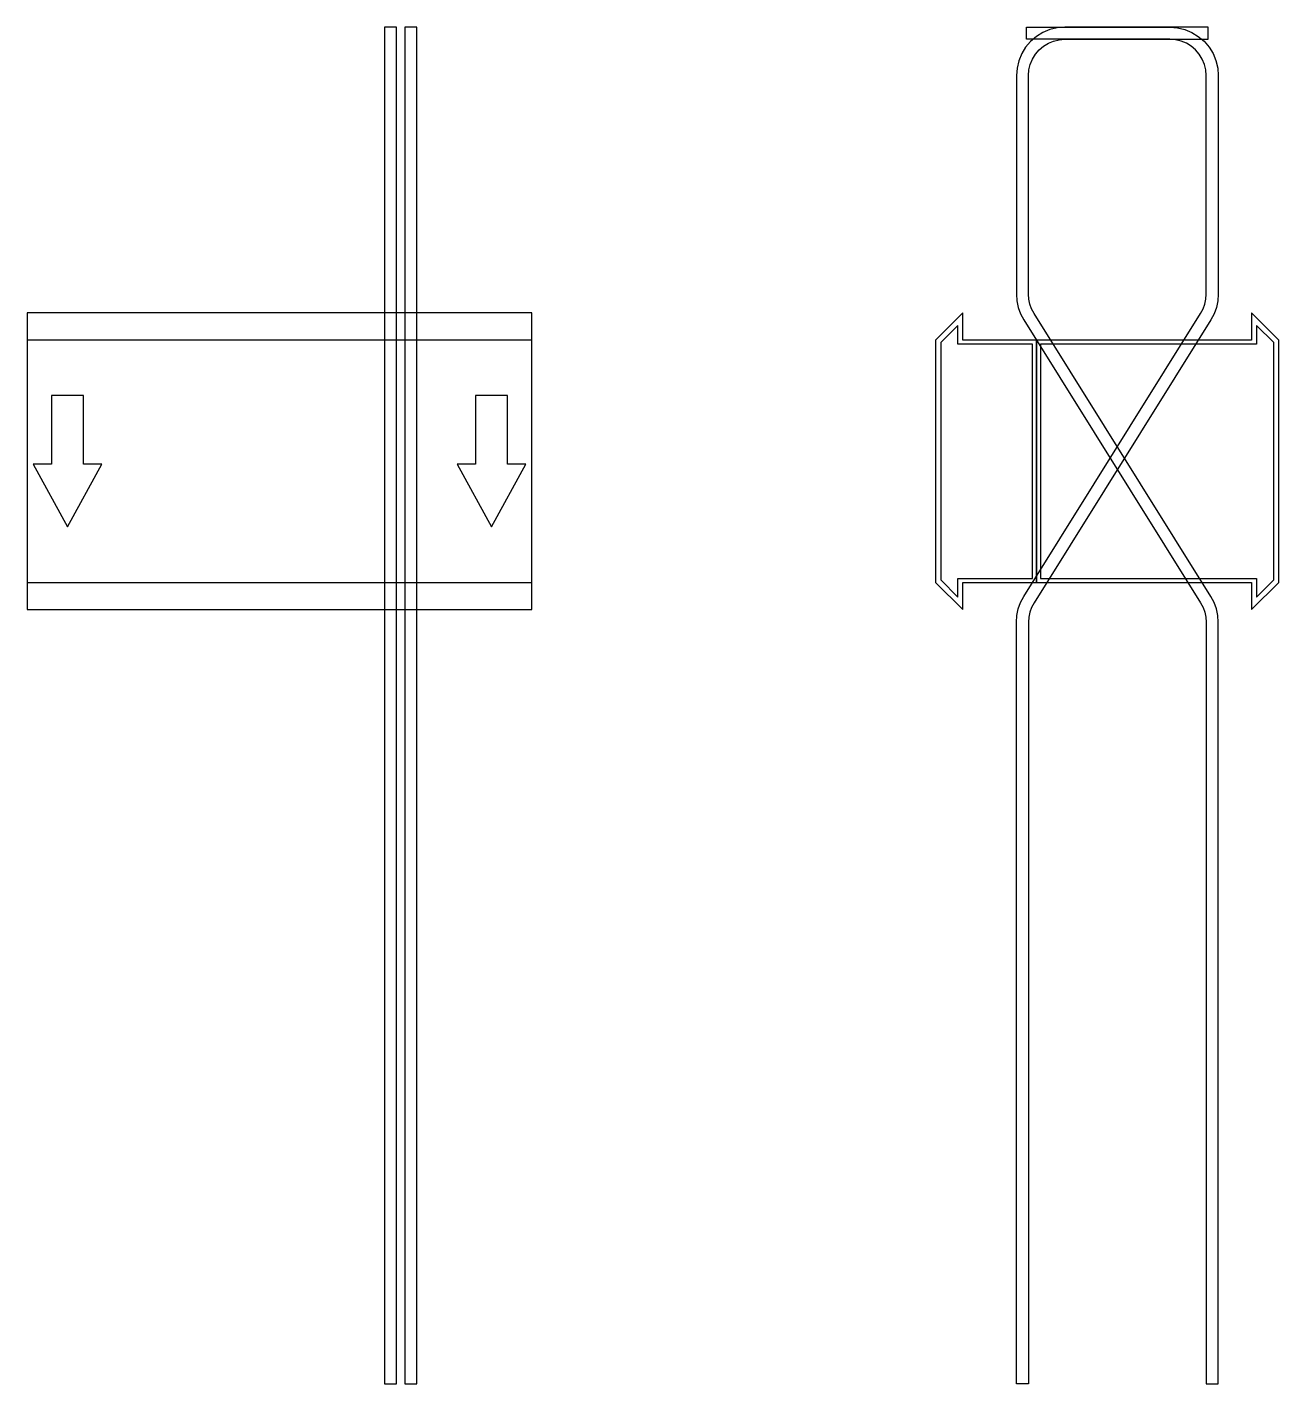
# Model space of a CAD drawing. Extents: x 0 to 620, y -457 to 215.
import ezdxf

# ---------------------------------------------------------------- set-up
doc = ezdxf.new("R2010")
doc.units = 0
doc.layers.add('Halfen', color=7, linetype='CONTINUOUS')

msp = doc.modelspace()

# ---------------------------------------------------------------- linework, layer by layer
at = {"layer": 'Halfen', "color": 7}
for points in [[(183, -456.927), (183, 214.971), (177, 214.971), (177, -456.927)], [(193, -456.927), (193, 214.971), (187, 214.971), (187, -456.927)], [(490, -456.898), (490, -79.686), (490.234, -76.346), (490.93, -73.071), (492.075, -69.925), (493.647, -66.968), (581.265, 73.25), (582.444, 75.467), (583.303, 77.827), (583.825, 80.283), (584, 82.788), (584, 191), (583.778, 193.816), (583.119, 196.562), (582.038, 199.172), (580.562, 201.58), (578.728, 203.728), (576.58, 205.562), (574.172, 207.038), (571.562, 208.119), (568.816, 208.778), (566, 209), (495, 209), (495, 215), (566, 215), (569.754, 214.705), (573.416, 213.825), (576.896, 212.384), (580.107, 210.416), (582.971, 207.971), (585.416, 205.107), (587.384, 201.896), (588.825, 198.416), (589.705, 194.754), (590, 191), (590, 82.788), (589.766, 79.448), (589.07, 76.173), (587.925, 73.027), (586.353, 70.07), (498.735, -70.148), (497.556, -72.365), (496.697, -74.725), (496.175, -77.181), (496, -79.686), (496, -456.898)], [(590, -456.927), (590, -79.715), (589.766, -76.375), (589.07, -73.1), (587.925, -69.953), (586.353, -66.997), (498.735, 73.221), (497.556, 75.438), (496.697, 77.798), (496.175, 80.255), (496, 82.76), (496, 190.971), (496.222, 193.787), (496.881, 196.534), (497.962, 199.143), (499.438, 201.551), (501.272, 203.699), (503.42, 205.534), (505.828, 207.009), (508.438, 208.09), (511.184, 208.75), (514, 208.971), (585, 208.971), (585, 214.971), (514, 214.971), (510.246, 214.676), (506.584, 213.797), (503.104, 212.355), (499.893, 210.388), (497.029, 207.942), (494.584, 205.078), (492.616, 201.867), (491.175, 198.388), (490.295, 194.726), (490, 190.971), (490, 82.76), (490.234, 79.419), (490.93, 76.144), (492.075, 72.998), (493.647, 70.042), (581.265, -70.177), (582.444, -72.394), (583.303, -74.754), (583.825, -77.21), (584, -79.715), (584, -456.927)], [(0, -73.5), (250, -73.5), (250, 73.5), (0, 73.5)], [(500, -60), (500, 60), (463.5, 60), (463.5, 73.5), (450, 60), (450, -60), (463.5, -73.5), (463.5, -60)], [(498, -58), (498, 58), (461, 58), (461, 67.25), (452.5, 58.75), (452.5, -58.75), (461, -67.25), (461, -58)], [(620, -60), (620, 60), (606.5, 73.5), (606.5, 60), (500, 60), (500, -60), (606.5, -60), (606.5, -73.5)], [(617.5, -58.75), (617.5, 58.75), (609, 67.25), (609, 58), (502, 58), (502, -58), (609, -58), (609, -67.25)], [(0, -60), (250, -60), (250, 60), (0, 60)], [(20, -32.5), (37, -1.5), (28, -1.5), (28, 32.5), (12, 32.5), (12, -1.5), (3, -1.5)], [(230, -32.5), (247, -1.5), (238, -1.5), (238, 32.5), (222, 32.5), (222, -1.5), (213, -1.5)]]:
    msp.add_lwpolyline(points, close=True, dxfattribs=at)

doc.saveas('drawing.dxf')
